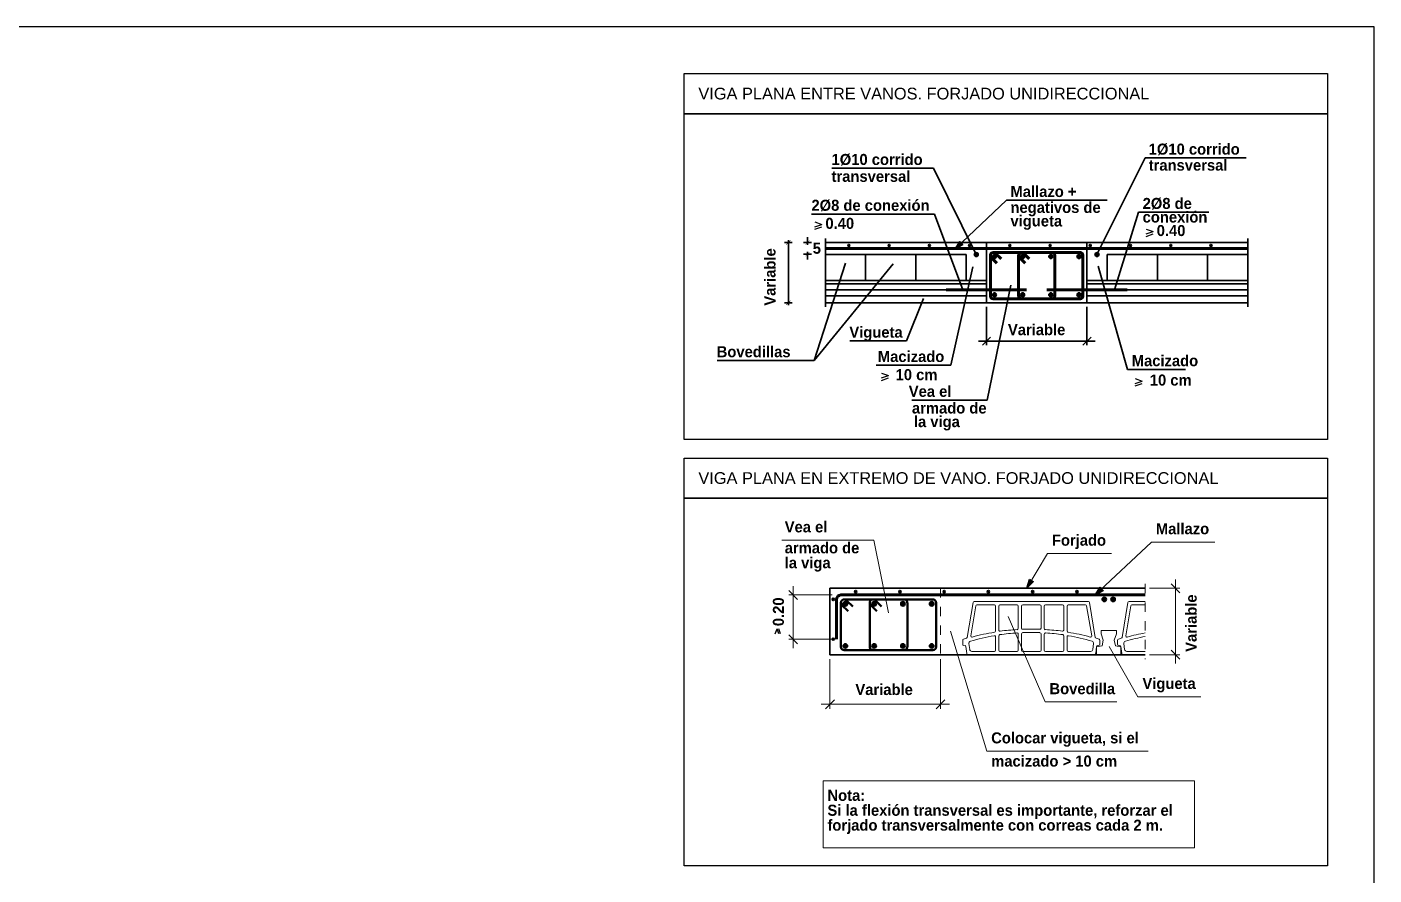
# Model space of a CAD drawing. Extents: x 2455 to 9764, y -806 to 181.
# Drawn here: x 5041.19 to 5055.66, y -570.15 to -561.05 of the extents above; entities that cross this region are included whole.
import ezdxf
from ezdxf.enums import TextEntityAlignment as Align

# ---------------------------------------------------------------- set-up
doc = ezdxf.new("R2010")
doc.units = 0
doc.header["$LTSCALE"] = 0.2
doc.header["$MEASUREMENT"] = 0
doc.linetypes.add('DASHDOT', pattern=[1, 0.5, -0.25, 0, -0.25])
doc.layers.get('0').update_dxf_attribs({"linetype": 'CONTINUOUS'})
for name, color, linetype, lineweight in [('0-CYPE1', 2, 'CONTINUOUS', 18), ('0-CYPE2', 4, 'CONTINUOUS', 35), ('0-CYPE3', 5, 'CONTINUOUS', 50), ('0-CYPE4', 6, 'CONTINUOUS', 70)]:
    doc.layers.add(name, color=color, linetype=linetype, lineweight=lineweight)
doc.layers.add('01_cartela', color=6, linetype='CONTINUOUS', plot=False)
doc.layers.add('07-TEXTOS', color=7, linetype='CONTINUOUS')
doc.layers.add('CYPECABECERA', color=2, linetype='CONTINUOUS')
doc.styles.add('BERNARDO', font='GOTHICB.TTF')
doc.styles.add('Estilo1', font='swissel.ttf')

# ---------------------------------------------------------------- blocks, each defined once
blk = doc.blocks.new('BUBBLE1')
at = {"color": 2, "linetype": 'Continuous'}
for p, q in [((-1.17, 0), (0.5, 0)), ((0, 0.85), (0, -0.85))]:
    blk.add_line(p, q, dxfattribs=at)
at = {"color": 5, "linetype": 'Continuous', "const_width": 0.075}
blk.add_lwpolyline([(-0.47, -0.47), (0.47, 0.47)], dxfattribs=at)

msp = doc.modelspace()

# ---------------------------------------------------------------- hatches: boundary and pattern name
at = {"layer": '0-CYPE2', "linetype": 'Continuous'}
msp.add_hatch(color=256, dxfattribs=at).paths.add_polyline_path([(5051.212, -563.354), (5051.164, -563.429), (5051.242, -563.385)], flags=0)
h = msp.add_hatch(color=256, dxfattribs=at)
edge = h.paths.add_edge_path(flags=0)
edge.add_arc((5050.02, -563.396), 0.0108, 0, 360, ccw=False)
h = msp.add_hatch(color=256, dxfattribs=at)
edge = h.paths.add_edge_path(flags=0)
edge.add_arc((5050.452, -563.396), 0.0108, 0, 360, ccw=False)
h = msp.add_hatch(color=256, dxfattribs=at)
edge = h.paths.add_edge_path(flags=0)
edge.add_arc((5050.884, -563.396), 0.0108, 0, 360, ccw=False)
h = msp.add_hatch(color=256, dxfattribs=at)
edge = h.paths.add_edge_path(flags=0)
edge.add_arc((5051.316, -563.396), 0.0108, 0, 360, ccw=False)
h = msp.add_hatch(color=256, dxfattribs=at)
edge = h.paths.add_edge_path(flags=0)
edge.add_arc((5051.388, -563.494), 0.0216, 0, 360, ccw=False)
h = msp.add_hatch(color=256, dxfattribs=at)
edge = h.paths.add_edge_path(flags=0)
edge.add_arc((5051.583, -563.515), 0.0216, 0, 360, ccw=False)
h = msp.add_hatch(color=256, dxfattribs=at)
edge = h.paths.add_edge_path(flags=0)
edge.add_arc((5051.748, -563.396), 0.0108, 0, 360, ccw=False)
h = msp.add_hatch(color=256, dxfattribs=at)
edge = h.paths.add_edge_path(flags=0)
edge.add_arc((5051.885, -563.515), 0.0216, 0, 360, ccw=False)
h = msp.add_hatch(color=256, dxfattribs=at)
edge = h.paths.add_edge_path(flags=0)
edge.add_arc((5052.188, -563.515), 0.0216, 0, 360, ccw=False)
h = msp.add_hatch(color=256, dxfattribs=at)
edge = h.paths.add_edge_path(flags=0)
edge.add_arc((5052.18, -563.396), 0.0108, 0, 360, ccw=False)
h = msp.add_hatch(color=256, dxfattribs=at)
edge = h.paths.add_edge_path(flags=0)
edge.add_arc((5052.49, -563.515), 0.0216, 0, 360, ccw=False)
h = msp.add_hatch(color=256, dxfattribs=at)
edge = h.paths.add_edge_path(flags=0)
edge.add_arc((5052.612, -563.396), 0.0108, 0, 360, ccw=False)
h = msp.add_hatch(color=256, dxfattribs=at)
edge = h.paths.add_edge_path(flags=0)
edge.add_arc((5052.684, -563.494), 0.0216, 0, 360, ccw=False)
h = msp.add_hatch(color=256, dxfattribs=at)
edge = h.paths.add_edge_path(flags=0)
edge.add_arc((5053.044, -563.396), 0.0108, 0, 360, ccw=False)
h = msp.add_hatch(color=256, dxfattribs=at)
edge = h.paths.add_edge_path(flags=0)
edge.add_arc((5053.476, -563.396), 0.0108, 0, 360, ccw=False)
h = msp.add_hatch(color=256, dxfattribs=at)
edge = h.paths.add_edge_path(flags=0)
edge.add_arc((5053.908, -563.396), 0.0108, 0, 360, ccw=False)
h = msp.add_hatch(color=256, dxfattribs=at)
edge = h.paths.add_edge_path(flags=0)
edge.add_arc((5051.583, -563.926), 0.0216, 0, 360, ccw=False)
h = msp.add_hatch(color=256, dxfattribs=at)
edge = h.paths.add_edge_path(flags=0)
edge.add_arc((5051.885, -563.926), 0.0216, 0, 360, ccw=False)
h = msp.add_hatch(color=256, dxfattribs=at)
edge = h.paths.add_edge_path(flags=0)
edge.add_arc((5052.188, -563.926), 0.0216, 0, 360, ccw=False)
h = msp.add_hatch(color=256, dxfattribs=at)
edge = h.paths.add_edge_path(flags=0)
edge.add_arc((5052.49, -563.926), 0.0216, 0, 360, ccw=False)
at = {"layer": '0-CYPE2'}
h = msp.add_hatch(color=256, dxfattribs=at)
edge = h.paths.add_edge_path()
edge.add_arc((5050.093, -567.112), 0.0119, 0, 360)
h = msp.add_hatch(color=256, dxfattribs=at)
edge = h.paths.add_edge_path()
edge.add_arc((5050.568, -567.112), 0.0119, 0, 360)
h = msp.add_hatch(color=256, dxfattribs=at)
edge = h.paths.add_edge_path()
edge.add_arc((5051.043, -567.112), 0.0119, 0, 360)
h = msp.add_hatch(color=256, dxfattribs=at)
edge = h.paths.add_edge_path()
edge.add_arc((5051.518, -567.112), 0.0119, 0, 360)
for points in [[(5051.958, -566.983), (5051.93, -567.077), (5051.999, -567.007)], [(5052.718, -567.066), (5052.665, -567.148), (5052.751, -567.1)]]:
    msp.add_hatch(color=256, dxfattribs=at).paths.add_polyline_path(points)
h = msp.add_hatch(color=256, dxfattribs=at)
edge = h.paths.add_edge_path()
edge.add_arc((5051.993, -567.112), 0.0119, 0, 360)
h = msp.add_hatch(color=256, dxfattribs=at)
edge = h.paths.add_edge_path()
edge.add_arc((5052.469, -567.112), 0.0119, 0, 360)
h = msp.add_hatch(color=256, dxfattribs=at)
edge = h.paths.add_edge_path()
edge.add_arc((5049.852, -567.196), 0.0119, 0, 360)
h = msp.add_hatch(color=256, dxfattribs=at)
edge = h.paths.add_edge_path()
edge.add_arc((5049.982, -567.243), 0.0238, 0, 360)
h = msp.add_hatch(color=256, dxfattribs=at)
edge = h.paths.add_edge_path()
edge.add_arc((5050.291, -567.243), 0.0238, 0, 360)
h = msp.add_hatch(color=256, dxfattribs=at)
edge = h.paths.add_edge_path()
edge.add_arc((5050.6, -567.243), 0.0238, 0, 360)
h = msp.add_hatch(color=256, dxfattribs=at)
edge = h.paths.add_edge_path()
edge.add_arc((5050.909, -567.243), 0.0238, 0, 360)
h = msp.add_hatch(color=256, dxfattribs=at)
edge = h.paths.add_edge_path()
edge.add_arc((5052.762, -567.196), 0.0238, 0, 360)
h = msp.add_hatch(color=256, dxfattribs=at)
edge = h.paths.add_edge_path()
edge.add_arc((5052.857, -567.196), 0.0238, 0, 360)
h = msp.add_hatch(color=256, dxfattribs=at)
edge = h.paths.add_edge_path()
edge.add_arc((5049.852, -567.623), 0.0119, 0, 360)
h = msp.add_hatch(color=256, dxfattribs=at)
edge = h.paths.add_edge_path()
edge.add_arc((5049.982, -567.695), 0.0238, 0, 360)
h = msp.add_hatch(color=256, dxfattribs=at)
edge = h.paths.add_edge_path()
edge.add_arc((5050.291, -567.695), 0.0238, 0, 360)
h = msp.add_hatch(color=256, dxfattribs=at)
edge = h.paths.add_edge_path()
edge.add_arc((5050.6, -567.695), 0.0238, 0, 360)
h = msp.add_hatch(color=256, dxfattribs=at)
edge = h.paths.add_edge_path()
edge.add_arc((5050.909, -567.695), 0.0238, 0, 360)

# ---------------------------------------------------------------- linework, layer by layer
at = {"color": 7, "linetype": 'Continuous'}
for points in [[(5048.25, -561.551), (5055.159, -561.551), (5055.159, -561.982), (5048.25, -561.982)], [(5048.25, -565.678), (5055.159, -565.678), (5055.159, -566.109), (5048.25, -566.109)]]:
    msp.add_lwpolyline(points, close=True, dxfattribs=at)
at = {"layer": '0-CYPE1'}
for p, q in [((5049.301, -566.56), (5050.287, -566.56)), ((5050.287, -566.56), (5050.444, -567.339)), ((5053.268, -566.58), (5052.665, -567.148)), ((5053.268, -566.58), (5053.95, -566.58)), ((5052.153, -566.703), (5051.93, -567.077)), ((5052.153, -566.703), (5052.838, -566.703)), ((5049.469, -567.196), (5049.374, -567.101)), ((5049.421, -567.196), (5049.421, -567.053)), ((5053.249, -567.077), (5053.574, -567.077)), ((5053.574, -567.124), (5053.479, -567.029)), ((5053.527, -567.124), (5053.527, -566.982)), ((5053.527, -567.79), (5053.527, -567.077)), ((5049.84, -567.148), (5049.374, -567.148)), ((5049.421, -567.623), (5049.421, -567.148)), ((5051.353, -567.229), (5051.29, -567.604)), ((5051.329, -567.586), (5051.383, -567.265)), ((5052.592, -567.219), (5051.365, -567.219)), ((5051.395, -567.255), (5051.582, -567.255)), ((5051.594, -567.267), (5051.594, -567.536)), ((5051.629, -567.525), (5051.629, -567.267)), ((5051.641, -567.255), (5051.826, -567.255)), ((5051.838, -567.267), (5051.838, -567.509)), ((5051.874, -567.267), (5051.874, -567.505)), ((5052.071, -567.255), (5051.886, -567.255)), ((5052.083, -567.505), (5052.083, -567.267)), ((5052.118, -567.267), (5052.118, -567.509)), ((5052.315, -567.255), (5052.13, -567.255)), ((5052.327, -567.525), (5052.327, -567.267)), ((5052.363, -567.267), (5052.363, -567.536)), ((5052.561, -567.255), (5052.375, -567.255)), ((5052.627, -567.586), (5052.573, -567.265)), ((5052.604, -567.229), (5052.666, -567.604)), ((5053.016, -567.229), (5052.954, -567.604)), ((5052.992, -567.586), (5053.047, -567.265)), ((5053.202, -567.219), (5053.028, -567.219)), ((5053.058, -567.255), (5053.202, -567.255)), ((5051.73, -567.381), (5052.127, -568.296)), ((5051.5, -568.824), (5051.112, -567.537)), ((5052.893, -567.528), (5052.727, -567.528)), ((5052.727, -567.564), (5052.727, -567.528)), ((5052.893, -567.564), (5052.893, -567.528)), ((5049.469, -567.671), (5049.374, -567.576)), ((5049.84, -567.623), (5049.374, -567.623)), ((5049.421, -567.576), (5049.421, -567.718)), ((5051.242, -567.633), (5051.242, -567.678)), ((5051.282, -567.613), (5051.251, -567.621)), ((5051.267, -567.693), (5051.251, -567.689)), ((5051.277, -567.703), (5051.287, -567.778)), ((5051.309, -567.67), (5051.317, -567.733)), ((5051.594, -567.742), (5051.594, -567.597)), ((5051.629, -567.742), (5051.629, -567.586)), ((5051.838, -567.568), (5051.838, -567.742)), ((5051.874, -567.565), (5051.874, -567.742)), ((5052.083, -567.742), (5052.083, -567.565)), ((5052.118, -567.568), (5052.118, -567.742)), ((5052.327, -567.742), (5052.327, -567.586)), ((5052.363, -567.742), (5052.363, -567.597)), ((5052.648, -567.67), (5052.64, -567.733)), ((5052.68, -567.703), (5052.67, -567.778)), ((5052.675, -567.613), (5052.706, -567.621)), ((5052.679, -567.706), (5052.739, -567.695)), ((5052.689, -567.693), (5052.705, -567.689)), ((5052.715, -567.633), (5052.715, -567.678)), ((5052.749, -567.635), (5052.727, -567.564)), ((5052.739, -567.695), (5052.749, -567.635)), ((5053.124, -568.24), (5052.815, -567.701)), ((5052.87, -567.635), (5052.893, -567.564)), ((5052.881, -567.695), (5052.87, -567.635)), ((5052.941, -567.706), (5052.881, -567.695)), ((5052.905, -567.633), (5052.905, -567.678)), ((5052.945, -567.613), (5052.914, -567.621)), ((5052.931, -567.693), (5052.914, -567.689)), ((5052.94, -567.703), (5052.95, -567.778)), ((5052.972, -567.67), (5052.98, -567.733)), ((5049.816, -567.837), (5049.816, -568.369)), ((5051.004, -567.837), (5051.004, -568.369)), ((5051.34, -567.754), (5051.582, -567.754)), ((5051.826, -567.754), (5051.641, -567.754)), ((5051.886, -567.754), (5052.071, -567.754)), ((5052.13, -567.754), (5052.315, -567.754)), ((5052.616, -567.754), (5052.375, -567.754)), ((5052.679, -567.79), (5052.679, -567.706)), ((5052.941, -567.79), (5052.941, -567.706)), ((5053.004, -567.754), (5053.202, -567.754)), ((5053.249, -567.79), (5053.574, -567.79)), ((5053.574, -567.837), (5053.479, -567.742)), ((5053.527, -567.742), (5053.527, -567.885)), ((5049.769, -568.369), (5049.864, -568.274)), ((5050.957, -568.369), (5051.052, -568.274)), ((5053.124, -568.24), (5053.8, -568.24)), ((5049.864, -568.322), (5049.721, -568.322)), ((5049.816, -568.322), (5051.004, -568.322)), ((5050.957, -568.322), (5051.099, -568.322)), ((5052.127, -568.296), (5052.896, -568.296)), ((5051.5, -568.824), (5053.233, -568.824))]:
    msp.add_line(p, q, dxfattribs=at)
at = {"layer": '0-CYPE1', "linetype": 'DASHDOT'}
for p, q in [((5051.004, -567.077), (5051.004, -567.79)), ((5053.202, -567.029), (5053.202, -567.837))]:
    msp.add_line(p, q, dxfattribs=at)
at = {"layer": '0-CYPE1'}
msp.add_lwpolyline([(5049.743, -569.142), (5049.743, -569.861), (5053.732, -569.861), (5053.732, -569.142), (5049.743, -569.142)], close=True, dxfattribs=at)
for centre, radius, start, end in [((5051.365, -567.231), 0.0119, 90, 171.0694), ((5051.395, -567.267), 0.0119, 90, 171.0694), ((5051.582, -567.267), 0.0119, 0, 90), ((5051.641, -567.267), 0.0119, 90, 180), ((5051.826, -567.267), 0.0119, 0, 90), ((5051.886, -567.267), 0.0119, 90, 180), ((5052.071, -567.267), 0.0119, 0, 90), ((5052.13, -567.267), 0.0119, 90, 180), ((5052.315, -567.267), 0.0119, 0, 90), ((5052.375, -567.267), 0.0119, 90, 180), ((5052.561, -567.267), 0.0119, 8.9306, 90), ((5052.592, -567.231), 0.0119, 8.9306, 90), ((5053.028, -567.231), 0.0119, 90, 171.0694), ((5053.058, -567.267), 0.0119, 90, 171.0694), ((5051.981, -569.981), 2.465, 99.2542, 104.9506), ((5051.582, -567.536), 0.0119, 281.4653, 360), ((5051.641, -567.525), 0.0119, 180, 279.3491), ((5051.998, -570.394), 2.843, 93.4789, 97.2454), ((5051.998, -570.446), 2.931, 93.3392, 96.9521), ((5051.826, -567.568), 0.0119, 0, 94.6644), ((5051.826, -567.509), 0.0119, 274.4947, 360), ((5051.886, -567.505), 0.0119, 180, 272.4095), ((5051.886, -567.565), 0.0119, 92.5004, 180), ((5051.978, -570.414), 2.863, 88.1381, 91.8619), ((5051.978, -570.465), 2.95, 88.2126, 91.7874), ((5052.071, -567.505), 0.0119, 267.5905, 360), ((5052.071, -567.565), 0.0119, 0, 87.4996), ((5052.13, -567.509), 0.0119, 180, 265.5053), ((5052.13, -567.568), 0.0119, 85.3355, 180), ((5051.959, -570.446), 2.931, 83.0479, 86.6608), ((5051.959, -570.394), 2.843, 82.7546, 86.5211), ((5052.315, -567.525), 0.0119, 260.6509, 360), ((5052.375, -567.536), 0.0119, 180, 258.5347), ((5051.976, -569.981), 2.465, 75.0494, 80.7459), ((5053.644, -569.981), 2.465, 100.3321, 104.9506), ((5051.254, -567.633), 0.0119, 104.0362, 180), ((5051.254, -567.678), 0.0119, 180, 258.69), ((5051.265, -567.704), 0.0119, 7.3988, 78.6901), ((5051.279, -567.602), 0.0119, 284.0363, 351.0694), ((5051.332, -567.667), 0.0238, 106.3795, 187.3989), ((5051.972, -569.843), 2.291, 99.8528, 106.3795), ((5051.341, -567.588), 0.0119, 171.0694, 288.4853), ((5051.582, -567.597), 0.0119, 0, 101.9036), ((5051.641, -567.586), 0.0119, 99.7049, 180), ((5052.315, -567.586), 0.0119, 0, 80.2952), ((5052.375, -567.597), 0.0119, 78.0963, 180), ((5051.985, -569.843), 2.291, 73.6206, 80.1472), ((5052.616, -567.588), 0.0119, 251.5147, 8.9306), ((5052.624, -567.667), 0.0238, 352.6011, 73.6205), ((5052.678, -567.602), 0.0119, 188.9306, 255.9637), ((5052.691, -567.704), 0.0119, 101.3099, 172.6012), ((5052.703, -567.678), 0.0119, 281.31, 360), ((5052.703, -567.633), 0.0119, 0, 75.9638), ((5052.917, -567.633), 0.0119, 104.0362, 180), ((5052.917, -567.678), 0.0119, 180, 258.69), ((5052.928, -567.704), 0.0119, 7.3988, 78.6901), ((5052.942, -567.602), 0.0119, 284.0363, 351.0694), ((5052.995, -567.667), 0.0238, 106.3795, 187.3989), ((5053.635, -569.843), 2.291, 100.8925, 106.3795), ((5053.004, -567.588), 0.0119, 171.0694, 288.4853), ((5051.3, -567.776), 0.0138, 187.3989, 270), ((5051.34, -567.73), 0.0238, 187.3989, 270), ((5051.582, -567.742), 0.0119, 270, 360), ((5051.641, -567.742), 0.0119, 180, 270), ((5051.826, -567.742), 0.0119, 270, 360), ((5051.886, -567.742), 0.0119, 180, 270), ((5052.071, -567.742), 0.0119, 270, 360), ((5052.13, -567.742), 0.0119, 180, 270), ((5052.315, -567.742), 0.0119, 270, 360), ((5052.375, -567.742), 0.0119, 180, 270), ((5052.616, -567.73), 0.0238, 270, 352.6011), ((5052.656, -567.776), 0.0138, 270, 352.6011), ((5052.963, -567.776), 0.0138, 187.3989, 270), ((5053.004, -567.73), 0.0238, 187.3989, 270)]:
    msp.add_arc(centre, radius, start, end, dxfattribs=at)
at = {"layer": '0-CYPE2'}
for p, q in [((5052.684, -563.494), (5053.202, -562.457)), ((5053.202, -562.457), (5054.285, -562.457)), ((5049.837, -562.568), (5050.927, -562.568)), ((5051.388, -563.494), (5050.927, -562.568)), ((5051.712, -562.912), (5051.164, -563.429)), ((5051.712, -562.912), (5052.793, -562.912)), ((5049.618, -563.06), (5050.941, -563.06)), ((5051.245, -563.872), (5050.941, -563.06)), ((5052.872, -563.872), (5053.131, -563.04)), ((5053.131, -563.04), (5053.884, -563.04)), ((5049.769, -563.321), (5049.769, -564.055)), ((5054.304, -563.364), (5049.769, -563.364)), ((5051.496, -563.364), (5051.496, -563.774)), ((5052.576, -563.364), (5052.576, -563.774)), ((5054.304, -563.321), (5054.304, -564.055)), ((5049.37, -563.962), (5049.37, -563.414)), ((5051.28, -563.494), (5049.769, -563.494)), ((5050.2, -563.774), (5050.2, -563.494)), ((5050.74, -563.774), (5050.74, -563.494)), ((5051.28, -563.774), (5051.28, -563.494)), ((5052.792, -563.494), (5054.304, -563.494)), ((5052.792, -563.774), (5052.792, -563.494)), ((5053.332, -563.774), (5053.332, -563.494)), ((5053.872, -563.774), (5053.872, -563.494)), ((5049.985, -563.587), (5049.648, -564.632)), ((5049.648, -564.632), (5050.494, -563.592)), ((5051.113, -564.683), (5051.35, -563.627)), ((5052.697, -563.617), (5053.013, -564.728)), ((5051.496, -563.774), (5049.769, -563.774)), ((5051.496, -564.012), (5051.496, -563.774)), ((5052.576, -563.774), (5054.304, -563.774)), ((5052.576, -564.012), (5052.576, -563.774)), ((5051.496, -563.807), (5049.769, -563.807)), ((5051.496, -563.872), (5049.769, -563.872)), ((5051.496, -563.936), (5049.769, -563.936)), ((5051.504, -565.057), (5051.759, -563.824)), ((5052.576, -563.807), (5054.304, -563.807)), ((5052.576, -563.872), (5054.304, -563.872)), ((5052.576, -563.936), (5054.304, -563.936)), ((5054.304, -564.012), (5049.769, -564.012)), ((5050.639, -564.422), (5050.821, -563.964)), ((5051.496, -564.055), (5051.496, -564.467)), ((5052.576, -564.055), (5052.576, -564.467)), ((5050.029, -564.422), (5050.639, -564.422)), ((5051.54, -564.424), (5051.41, -564.424)), ((5051.453, -564.467), (5051.54, -564.381)), ((5051.496, -564.424), (5052.576, -564.424)), ((5052.533, -564.467), (5052.62, -564.381)), ((5052.533, -564.424), (5052.663, -564.424)), ((5048.607, -564.632), (5049.648, -564.632)), ((5050.312, -564.683), (5051.113, -564.683)), ((5053.013, -564.728), (5053.635, -564.728)), ((5050.697, -565.057), (5051.504, -565.057)), ((5053.202, -567.077), (5049.816, -567.077)), ((5049.816, -567.077), (5049.816, -567.79)), ((5053.202, -567.79), (5049.816, -567.79))]:
    msp.add_line(p, q, dxfattribs=at)
at = {"layer": '0-CYPE2', "linetype": 'Continuous'}
for points in [[(5051.212, -563.354), (5051.164, -563.429), (5051.164, -563.429), (5051.242, -563.385)], [(5051.212, -563.354), (5051.212, -563.354), (5051.242, -563.385), (5051.242, -563.385)]]:
    msp.add_lwpolyline(points, close=True, dxfattribs=at)
at = {"layer": '0-CYPE2'}
for points in [[(5051.958, -566.983), (5051.93, -567.077), (5051.999, -567.007)], [(5052.718, -567.066), (5052.665, -567.148), (5052.751, -567.1)]]:
    msp.add_lwpolyline(points, close=True, dxfattribs=at)
for points in [[(5051.958, -566.983), (5051.999, -567.007)], [(5052.718, -567.066), (5052.751, -567.1)]]:
    msp.add_lwpolyline(points, dxfattribs=at)
at = {"layer": '0-CYPE2', "linetype": 'Continuous'}
for centre, radius in [((5050.02, -563.396), 0.0108), ((5050.452, -563.396), 0.0108), ((5050.884, -563.396), 0.0108), ((5051.316, -563.396), 0.0108), ((5051.388, -563.494), 0.0216), ((5051.583, -563.515), 0.0216), ((5051.748, -563.396), 0.0108), ((5051.885, -563.515), 0.0216), ((5052.188, -563.515), 0.0216), ((5052.18, -563.396), 0.0108), ((5052.49, -563.515), 0.0216), ((5052.612, -563.396), 0.0108), ((5052.684, -563.494), 0.0216), ((5053.044, -563.396), 0.0108), ((5053.476, -563.396), 0.0108), ((5053.908, -563.396), 0.0108), ((5051.583, -563.926), 0.0216), ((5051.885, -563.926), 0.0216), ((5052.188, -563.926), 0.0216), ((5052.49, -563.926), 0.0216)]:
    msp.add_circle(centre, radius, dxfattribs=at)
at = {"layer": '0-CYPE2'}
for centre, radius in [((5050.093, -567.112), 0.0119), ((5050.568, -567.112), 0.0119), ((5051.043, -567.112), 0.0119), ((5051.518, -567.112), 0.0119), ((5051.993, -567.112), 0.0119), ((5052.469, -567.112), 0.0119), ((5049.852, -567.196), 0.0119), ((5049.982, -567.243), 0.0238), ((5050.291, -567.243), 0.0238), ((5050.6, -567.243), 0.0238), ((5050.909, -567.243), 0.0238), ((5052.762, -567.196), 0.0238), ((5052.857, -567.196), 0.0238), ((5049.852, -567.623), 0.0119), ((5049.982, -567.695), 0.0238), ((5050.291, -567.695), 0.0238), ((5050.6, -567.695), 0.0238), ((5050.909, -567.695), 0.0238)]:
    msp.add_circle(centre, radius, dxfattribs=at)
at = {"layer": '0-CYPE3'}
for p, q in [((5049.935, -567.706), (5049.935, -567.231)), ((5049.945, -567.256), (5050.011, -567.322)), ((5049.971, -567.196), (5050.921, -567.196)), ((5049.996, -567.206), (5050.061, -567.271)), ((5050.244, -567.706), (5050.244, -567.231)), ((5050.254, -567.256), (5050.32, -567.322)), ((5050.305, -567.206), (5050.37, -567.271)), ((5050.648, -567.231), (5050.648, -567.706)), ((5050.957, -567.231), (5050.957, -567.706)), ((5050.921, -567.742), (5049.971, -567.742))]:
    msp.add_line(p, q, dxfattribs=at)
for centre, start, end in [((5049.971, -567.231), 90, 180), ((5049.971, -567.231), 180, 225), ((5049.971, -567.231), 45, 90), ((5050.279, -567.231), 90, 180), ((5050.279, -567.231), 180, 225), ((5050.279, -567.231), 45, 90), ((5050.612, -567.231), 0, 90), ((5050.921, -567.231), 0, 90), ((5049.971, -567.706), 180, 270), ((5050.279, -567.706), 180, 270), ((5050.612, -567.706), 270, 360), ((5050.921, -567.706), 270, 360)]:
    msp.add_arc(centre, 0.0356, start, end, dxfattribs=at)
at = {"layer": '0-CYPE4', "linetype": 'Continuous'}
for p, q in [((5054.304, -563.429), (5049.769, -563.429)), ((5051.54, -563.936), (5051.54, -563.504)), ((5051.572, -563.472), (5052.501, -563.472)), ((5051.595, -563.481), (5051.654, -563.541)), ((5051.842, -563.936), (5051.842, -563.504)), ((5051.897, -563.481), (5051.957, -563.541)), ((5052.231, -563.504), (5052.231, -563.936)), ((5052.533, -563.504), (5052.533, -563.936)), ((5051.549, -563.527), (5051.608, -563.587)), ((5051.851, -563.527), (5051.911, -563.587)), ((5051.064, -563.872), (5051.928, -563.872)), ((5053.008, -563.872), (5052.144, -563.872)), ((5052.501, -563.969), (5051.572, -563.969))]:
    msp.add_line(p, q, dxfattribs=at)
at = {"layer": '0-CYPE4'}
for p, q in [((5049.887, -567.196), (5049.887, -567.623)), ((5053.202, -567.148), (5049.935, -567.148))]:
    msp.add_line(p, q, dxfattribs=at)
at = {"layer": '0-CYPE4', "linetype": 'Continuous'}
for points in [[(5051.572, -563.472), (5051.569, -563.472), (5051.567, -563.472), (5051.564, -563.473), (5051.561, -563.474), (5051.559, -563.475), (5051.557, -563.476), (5051.554, -563.477), (5051.552, -563.479), (5051.55, -563.481), (5051.548, -563.482), (5051.546, -563.484), (5051.545, -563.487), (5051.544, -563.489), (5051.542, -563.491), (5051.541, -563.494), (5051.541, -563.496), (5051.54, -563.499), (5051.54, -563.502), (5051.54, -563.504)], [(5051.54, -563.504), (5051.54, -563.507), (5051.54, -563.51), (5051.541, -563.513), (5051.542, -563.515), (5051.543, -563.518), (5051.544, -563.521), (5051.545, -563.523), (5051.547, -563.525), (5051.549, -563.527)], [(5051.595, -563.481), (5051.593, -563.48), (5051.591, -563.478), (5051.588, -563.476), (5051.586, -563.475), (5051.583, -563.474), (5051.58, -563.473), (5051.578, -563.472), (5051.575, -563.472), (5051.572, -563.472)], [(5051.874, -563.472), (5051.872, -563.472), (5051.869, -563.472), (5051.866, -563.473), (5051.864, -563.474), (5051.861, -563.475), (5051.859, -563.476), (5051.857, -563.477), (5051.855, -563.479), (5051.852, -563.481), (5051.851, -563.482), (5051.849, -563.484), (5051.847, -563.487), (5051.846, -563.489), (5051.845, -563.491), (5051.844, -563.494), (5051.843, -563.496), (5051.842, -563.499), (5051.842, -563.502), (5051.842, -563.504)], [(5051.842, -563.504), (5051.842, -563.507), (5051.842, -563.51), (5051.843, -563.513), (5051.844, -563.515), (5051.845, -563.518), (5051.846, -563.521), (5051.848, -563.523), (5051.85, -563.525), (5051.851, -563.527)], [(5051.897, -563.481), (5051.895, -563.48), (5051.893, -563.478), (5051.891, -563.476), (5051.888, -563.475), (5051.885, -563.474), (5051.883, -563.473), (5051.88, -563.472), (5051.877, -563.472), (5051.874, -563.472)], [(5052.231, -563.504), (5052.231, -563.502), (5052.23, -563.499), (5052.23, -563.496), (5052.229, -563.493), (5052.228, -563.491), (5052.226, -563.488), (5052.225, -563.486), (5052.223, -563.484), (5052.221, -563.481), (5052.219, -563.48), (5052.217, -563.478), (5052.215, -563.476), (5052.212, -563.475), (5052.209, -563.474), (5052.207, -563.473), (5052.204, -563.472), (5052.201, -563.472), (5052.198, -563.472)], [(5052.533, -563.504), (5052.533, -563.502), (5052.533, -563.499), (5052.532, -563.496), (5052.531, -563.493), (5052.53, -563.491), (5052.529, -563.488), (5052.527, -563.486), (5052.526, -563.484), (5052.524, -563.481), (5052.522, -563.48), (5052.519, -563.478), (5052.517, -563.476), (5052.515, -563.475), (5052.512, -563.474), (5052.509, -563.473), (5052.506, -563.472), (5052.504, -563.472), (5052.501, -563.472)], [(5051.54, -563.936), (5051.54, -563.939), (5051.54, -563.942), (5051.541, -563.945), (5051.542, -563.947), (5051.543, -563.95), (5051.544, -563.953), (5051.545, -563.955), (5051.547, -563.957), (5051.549, -563.959), (5051.551, -563.961), (5051.553, -563.963), (5051.556, -563.964), (5051.558, -563.966), (5051.561, -563.967), (5051.564, -563.968), (5051.566, -563.968), (5051.569, -563.969), (5051.572, -563.969)], [(5051.842, -563.936), (5051.842, -563.939), (5051.842, -563.942), (5051.843, -563.945), (5051.844, -563.947), (5051.845, -563.95), (5051.846, -563.953), (5051.848, -563.955), (5051.85, -563.957), (5051.851, -563.959), (5051.854, -563.961), (5051.856, -563.963), (5051.858, -563.964), (5051.861, -563.966), (5051.863, -563.967), (5051.866, -563.968), (5051.869, -563.968), (5051.872, -563.969), (5051.874, -563.969)], [(5052.198, -563.969), (5052.201, -563.969), (5052.204, -563.968), (5052.207, -563.968), (5052.209, -563.967), (5052.212, -563.966), (5052.215, -563.964), (5052.217, -563.963), (5052.219, -563.961), (5052.221, -563.959), (5052.223, -563.957), (5052.225, -563.955), (5052.226, -563.953), (5052.228, -563.95), (5052.229, -563.947), (5052.23, -563.945), (5052.23, -563.942), (5052.231, -563.939), (5052.231, -563.936)], [(5052.501, -563.969), (5052.504, -563.969), (5052.506, -563.968), (5052.509, -563.968), (5052.512, -563.967), (5052.515, -563.966), (5052.517, -563.964), (5052.519, -563.963), (5052.522, -563.961), (5052.524, -563.959), (5052.526, -563.957), (5052.527, -563.955), (5052.529, -563.953), (5052.53, -563.95), (5052.531, -563.947), (5052.532, -563.945), (5052.533, -563.942), (5052.533, -563.939), (5052.533, -563.936)]]:
    msp.add_lwpolyline(points, dxfattribs=at)
at = {"layer": '0-CYPE4'}
msp.add_arc((5049.935, -567.196), 0.0475, 90, 180, dxfattribs=at)
at = {"layer": '01_cartela', "color": 3}
msp.add_lwpolyline([(5025.021, -561.051), (5025.021, -582.586), (5055.659, -582.586), (5055.659, -561.051)], close=True, dxfattribs=at)
at = {"layer": '07-TEXTOS', "color": 5}
for p, q in [((5049.655, -563.144), (5049.73, -563.17)), ((5049.655, -563.196), (5049.73, -563.17)), ((5049.655, -563.222), (5049.73, -563.196)), ((5053.212, -563.221), (5053.287, -563.247)), ((5053.212, -563.273), (5053.287, -563.247)), ((5053.212, -563.299), (5053.287, -563.273)), ((5050.369, -564.767), (5050.444, -564.793)), ((5050.369, -564.819), (5050.444, -564.793)), ((5050.369, -564.845), (5050.444, -564.819)), ((5053.094, -564.826), (5053.169, -564.852)), ((5053.094, -564.877), (5053.169, -564.852)), ((5053.094, -564.903), (5053.169, -564.877)), ((5049.23, -567.566), (5049.249, -567.511)), ((5049.268, -567.566), (5049.249, -567.511)), ((5049.287, -567.566), (5049.268, -567.511))]:
    msp.add_line(p, q, dxfattribs=at)
at = {"layer": 'CYPECABECERA', "color": 7, "linetype": 'Continuous'}
for points in [[(5048.25, -561.982), (5055.159, -561.982), (5055.159, -565.478), (5048.25, -565.478)], [(5048.25, -566.109), (5055.159, -566.109), (5055.159, -570.055), (5048.25, -570.055)]]:
    msp.add_lwpolyline(points, close=True, dxfattribs=at)

# ---------------------------------------------------------------- block references
at = {"layer": '0-CYPE2', "xscale": -0.04984615384614699, "yscale": 0.04984615384614699, "zscale": 0.04984615384614699}
for p, rotation in [((5049.37, -563.364), 270), ((5049.576, -563.364), 90), ((5049.576, -563.489), 270), ((5049.37, -564.012), 90)]:
    msp.add_blockref('BUBBLE1', p, dxfattribs=dict(at, rotation=rotation))

# ---------------------------------------------------------------- texts
at = {"color": 7, "linetype": 'Continuous', "style": 'Estilo1'}
for s, p in [('VIGA PLANA ENTRE VANOS. FORJADO UNIDIRECCIONAL', (5048.404, -561.829)), ('VIGA PLANA EN EXTREMO DE VANO. FORJADO UNIDIRECCIONAL', (5048.404, -565.956))]:
    msp.add_text(s, height=0.12578, dxfattribs=at).set_placement(p)
at = {"layer": '07-TEXTOS', "color": 5, "style": 'BERNARDO'}
for s, height, p in [('1%%c10 corrido', 0.11851, (5053.239, -562.457)), ('1%%c10 corrido', 0.11851, (5049.834, -562.568)), ('transversal', 0.11851, (5053.239, -562.629)), ('transversal', 0.11851, (5049.834, -562.749)), ('Mallazo + ', 0.1185, (5051.755, -562.912)), ('2%%c8 de conexión', 0.11851, (5049.618, -563.06)), ('negativos de', 0.11851, (5051.755, -563.083)), ('2%%c8 de ', 0.1185, (5053.174, -563.04)), ('vigueta', 0.1185, (5051.755, -563.228)), ('conexión', 0.1185, (5053.174, -563.186)), ('0.40', 0.1185, (5049.768, -563.254)), ('0.40', 0.1185, (5053.325, -563.331)), ('Vigueta', 0.1185, (5050.025, -564.422)), ('Bovedillas', 0.1185, (5048.601, -564.632)), ('Macizado', 0.1185, (5050.331, -564.683)), ('Macizado', 0.1185, (5053.057, -564.728)), (' 10 cm ', 0.1185, (5050.478, -564.878)), (' 10 cm ', 0.1185, (5053.207, -564.936)), ('Vea el ', 0.1185, (5050.663, -565.057)), ('armado de', 0.1185, (5050.697, -565.236)), ('la viga ', 0.1185, (5050.718, -565.382)), ('Vea el ', 0.1185, (5049.331, -566.512)), ('Mallazo', 0.1185, (5053.316, -566.532)), ('Forjado', 0.1185, (5052.2, -566.655)), ('armado de', 0.1185, (5049.331, -566.737)), ('la viga ', 0.1185, (5049.331, -566.897)), ('Variable', 0.1185, (5050.09, -568.258)), ('Bovedilla', 0.1185, (5052.174, -568.249)), ('Vigueta', 0.1185, (5053.172, -568.193)), ('Colocar vigueta, si el', 0.11851, (5051.548, -568.777)), ('macizado > 10 cm ', 0.11851, (5051.548, -569.026)), ('Nota:', 0.1185, (5049.79, -569.394)), ('Si la flexión transversal es importante, reforzar el ', 0.11851, (5049.79, -569.554)), ('forjado transversalmente con correas cada 2 m. ', 0.11851, (5049.79, -569.714))]:
    msp.add_text(s, height=height, dxfattribs=at).set_placement(p, align=Align.BOTTOM_LEFT)
for s, p in [('Variable', (5049.268, -564.043)), ('0.20', (5049.358, -567.483)), ('Variable', (5053.79, -567.759))]:
    msp.add_text(s, height=0.1185, rotation=90, dxfattribs=at).set_placement(p, align=Align.BOTTOM_LEFT)
msp.add_text('5', height=0.119, dxfattribs=at).set_placement((5049.676, -563.426), align=Align.MIDDLE_CENTER)
msp.add_text('Variable', height=0.1185, dxfattribs=at).set_placement((5052.036, -564.395), align=Align.BOTTOM_CENTER)

doc.saveas('drawing.dxf')
